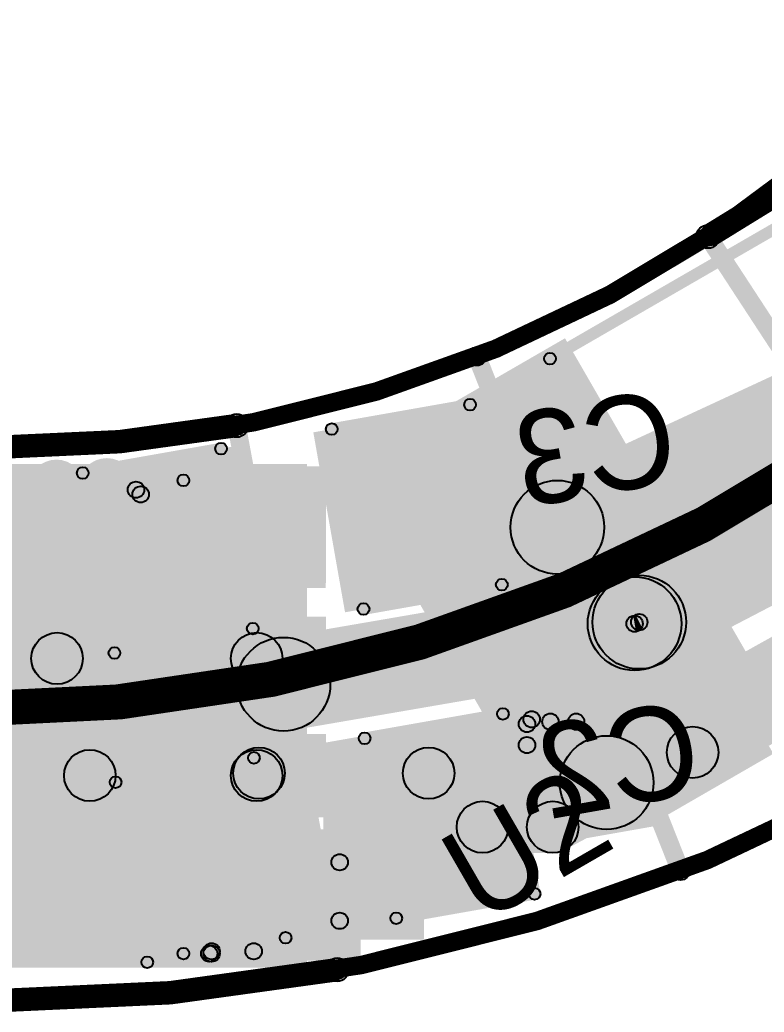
# Model space of a CAD drawing. Header units: millimetres. Extents: x -0.78 to 0.9, y -0.8 to 0.8.
# Drawn here: x 0.0224 to 0.3403, y -0.8 to -0.3764 of the extents above; entities that cross this region are included whole.
import ezdxf

# ---------------------------------------------------------------- set-up
doc = ezdxf.new("R2010")
doc.units = ezdxf.units.MM
doc.header["$MEASUREMENT"] = 0
for name, color, linetype in [('BottomLayer', 5, 'Continuous'), ('BottomOverlay', 54, 'Continuous'), ('BottomPaste', 16, 'Continuous'), ('BottomSolder', 6, 'Continuous'), ('Mechanical1', 6, 'Continuous'), ('Mechanical2', 216, 'Continuous'), ('MultiLayer', 9, 'Continuous'), ('TopLayer', 1, 'Continuous'), ('TopOverlay', 2, 'Continuous'), ('TopPaste', 8, 'Continuous'), ('TopSolder', 216, 'Continuous'), ('ViaHoleLayer', 16, 'Continuous')]:
    doc.layers.add(name, color=color, linetype=linetype)

# ---------------------------------------------------------------- blocks, each defined once
blk = doc.blocks.new('C__1206_B_1')
at = {"layer": 'BottomLayer'}
for points in [[(-0.08, 0.035), (-0.02, 0.035), (-0.02, -0.035), (-0.08, -0.035)], [(0.02, 0.035), (0.08, 0.035), (0.08, -0.035), (0.02, -0.035)]]:
    blk.add_hatch(color=5, dxfattribs=at).paths.add_polyline_path(points)
at = {"layer": 'BottomOverlay'}
h = blk.add_hatch(color=54, dxfattribs=at)
edge = h.paths.add_edge_path()
edge.add_arc((-0.084, 0.039), 0.0025, 0, 360)
h = blk.add_hatch(color=54, dxfattribs=at)
edge = h.paths.add_edge_path()
edge.add_arc((-0.084, 0.039), 0.0025, 0, 360)
for points in [[(-0.0865, 0.039), (-0.0815, 0.039), (-0.0815, -0.039), (-0.0865, -0.039)], [(-0.084, 0.0365), (-0.084, 0.0415), (-0.024, 0.0415), (-0.024, 0.0365)], [(0.024, 0.0365), (0.024, 0.0415), (0.084, 0.0415), (0.084, 0.0365)], [(0.0815, 0.039), (0.0865, 0.039), (0.0865, -0.039), (0.0815, -0.039)], [(-0.084, -0.0415), (-0.084, -0.0365), (-0.024, -0.0365), (-0.024, -0.0415)], [(0.024, -0.0415), (0.024, -0.0365), (0.084, -0.0365), (0.084, -0.0415)]]:
    blk.add_hatch(color=54, dxfattribs=at).paths.add_polyline_path(points)
h = blk.add_hatch(color=54, dxfattribs=at)
edge = h.paths.add_edge_path()
edge.add_arc((-0.024, 0.039), 0.0025, 0, 360)
h = blk.add_hatch(color=54, dxfattribs=at)
edge = h.paths.add_edge_path()
edge.add_arc((0.024, 0.039), 0.0025, 0, 360)
h = blk.add_hatch(color=54, dxfattribs=at)
edge = h.paths.add_edge_path()
edge.add_arc((0.084, 0.039), 0.0025, 0, 360)
h = blk.add_hatch(color=54, dxfattribs=at)
edge = h.paths.add_edge_path()
edge.add_arc((0.084, 0.039), 0.0025, 0, 360)
h = blk.add_hatch(color=54, dxfattribs=at)
edge = h.paths.add_edge_path()
edge.add_arc((-0.084, -0.039), 0.0025, 0, 360)
h = blk.add_hatch(color=54, dxfattribs=at)
edge = h.paths.add_edge_path()
edge.add_arc((-0.084, -0.039), 0.0025, 0, 360)
h = blk.add_hatch(color=54, dxfattribs=at)
edge = h.paths.add_edge_path()
edge.add_arc((-0.024, -0.039), 0.0025, 0, 360)
h = blk.add_hatch(color=54, dxfattribs=at)
edge = h.paths.add_edge_path()
edge.add_arc((0.024, -0.039), 0.0025, 0, 360)
h = blk.add_hatch(color=54, dxfattribs=at)
edge = h.paths.add_edge_path()
edge.add_arc((0.084, -0.039), 0.0025, 0, 360)
h = blk.add_hatch(color=54, dxfattribs=at)
edge = h.paths.add_edge_path()
edge.add_arc((0.084, -0.039), 0.0025, 0, 360)
at = {"layer": 'BottomPaste'}
for points in [[(-0.08, 0.035), (-0.02, 0.035), (-0.02, -0.035), (-0.08, -0.035)], [(0.02, 0.035), (0.08, 0.035), (0.08, -0.035), (0.02, -0.035)]]:
    blk.add_hatch(color=16, dxfattribs=at).paths.add_polyline_path(points)
at = {"layer": 'BottomSolder'}
for points in [[(-0.084, 0.039), (-0.016, 0.039), (-0.016, -0.039), (-0.084, -0.039)], [(0.016, 0.039), (0.084, 0.039), (0.084, -0.039), (0.016, -0.039)]]:
    blk.add_hatch(color=6, dxfattribs=at).paths.add_polyline_path(points)
at = {"layer": 'BottomOverlay'}
for centre in [(-0.084, 0.039), (-0.084, 0.039), (-0.024, 0.039), (0.024, 0.039), (0.084, 0.039), (0.084, 0.039), (-0.084, -0.039), (-0.084, -0.039), (-0.024, -0.039), (0.024, -0.039), (0.084, -0.039), (0.084, -0.039)]:
    blk.add_circle(centre, 0.0025, dxfattribs=at)
blk = doc.blocks.new('C__1206_B_2')
at = {"layer": 'BottomLayer'}
for points in [[(-0.08, 0.035), (-0.02, 0.035), (-0.02, -0.035), (-0.08, -0.035)], [(0.02, 0.035), (0.08, 0.035), (0.08, -0.035), (0.02, -0.035)]]:
    blk.add_hatch(color=5, dxfattribs=at).paths.add_polyline_path(points)
at = {"layer": 'BottomOverlay'}
h = blk.add_hatch(color=54, dxfattribs=at)
edge = h.paths.add_edge_path()
edge.add_arc((-0.084, 0.039), 0.0025, 0, 360)
h = blk.add_hatch(color=54, dxfattribs=at)
edge = h.paths.add_edge_path()
edge.add_arc((-0.084, 0.039), 0.0025, 0, 360)
for points in [[(-0.0865, 0.039), (-0.0815, 0.039), (-0.0815, -0.039), (-0.0865, -0.039)], [(-0.084, 0.0365), (-0.084, 0.0415), (-0.024, 0.0415), (-0.024, 0.0365)], [(0.024, 0.0365), (0.024, 0.0415), (0.084, 0.0415), (0.084, 0.0365)], [(0.0815, 0.039), (0.0865, 0.039), (0.0865, -0.039), (0.0815, -0.039)], [(-0.084, -0.0415), (-0.084, -0.0365), (-0.024, -0.0365), (-0.024, -0.0415)], [(0.024, -0.0415), (0.024, -0.0365), (0.084, -0.0365), (0.084, -0.0415)]]:
    blk.add_hatch(color=54, dxfattribs=at).paths.add_polyline_path(points)
h = blk.add_hatch(color=54, dxfattribs=at)
edge = h.paths.add_edge_path()
edge.add_arc((-0.024, 0.039), 0.0025, 0, 360)
h = blk.add_hatch(color=54, dxfattribs=at)
edge = h.paths.add_edge_path()
edge.add_arc((0.024, 0.039), 0.0025, 0, 360)
h = blk.add_hatch(color=54, dxfattribs=at)
edge = h.paths.add_edge_path()
edge.add_arc((0.084, 0.039), 0.0025, 0, 360)
h = blk.add_hatch(color=54, dxfattribs=at)
edge = h.paths.add_edge_path()
edge.add_arc((0.084, 0.039), 0.0025, 0, 360)
h = blk.add_hatch(color=54, dxfattribs=at)
edge = h.paths.add_edge_path()
edge.add_arc((-0.084, -0.039), 0.0025, 0, 360)
h = blk.add_hatch(color=54, dxfattribs=at)
edge = h.paths.add_edge_path()
edge.add_arc((-0.084, -0.039), 0.0025, 0, 360)
h = blk.add_hatch(color=54, dxfattribs=at)
edge = h.paths.add_edge_path()
edge.add_arc((-0.024, -0.039), 0.0025, 0, 360)
h = blk.add_hatch(color=54, dxfattribs=at)
edge = h.paths.add_edge_path()
edge.add_arc((0.024, -0.039), 0.0025, 0, 360)
h = blk.add_hatch(color=54, dxfattribs=at)
edge = h.paths.add_edge_path()
edge.add_arc((0.084, -0.039), 0.0025, 0, 360)
h = blk.add_hatch(color=54, dxfattribs=at)
edge = h.paths.add_edge_path()
edge.add_arc((0.084, -0.039), 0.0025, 0, 360)
at = {"layer": 'BottomPaste'}
for points in [[(-0.08, 0.035), (-0.02, 0.035), (-0.02, -0.035), (-0.08, -0.035)], [(0.02, 0.035), (0.08, 0.035), (0.08, -0.035), (0.02, -0.035)]]:
    blk.add_hatch(color=16, dxfattribs=at).paths.add_polyline_path(points)
at = {"layer": 'BottomSolder'}
for points in [[(-0.084, 0.039), (-0.016, 0.039), (-0.016, -0.039), (-0.084, -0.039)], [(0.016, 0.039), (0.084, 0.039), (0.084, -0.039), (0.016, -0.039)]]:
    blk.add_hatch(color=6, dxfattribs=at).paths.add_polyline_path(points)
at = {"layer": 'BottomOverlay'}
for centre in [(-0.084, 0.039), (-0.084, 0.039), (-0.024, 0.039), (0.024, 0.039), (0.084, 0.039), (0.084, 0.039), (-0.084, -0.039), (-0.084, -0.039), (-0.024, -0.039), (0.024, -0.039), (0.084, -0.039), (0.084, -0.039)]:
    blk.add_circle(centre, 0.0025, dxfattribs=at)
blk = doc.blocks.new('SOP_8_4')
at = {"layer": 'TopLayer'}
for points in [[(0.08268, 0.08878), (0.13386, 0.08878), (0.13386, 0.06122), (0.08268, 0.06122)], [(0.08268, 0.03878), (0.13386, 0.03878), (0.13386, 0.01122), (0.08268, 0.01122)], [(0.08268, -0.01122), (0.13386, -0.01122), (0.13386, -0.03878), (0.08268, -0.03878)], [(0.08268, -0.06122), (0.13386, -0.06122), (0.13386, -0.08878), (0.08268, -0.08878)]]:
    blk.add_hatch(color=1, dxfattribs=at).paths.add_polyline_path(points)
at = {"layer": 'TopOverlay'}
for points in [[(-0.072, 0.0985), (-0.072, 0.1035), (0.077, 0.1035), (0.077, 0.0985)], [(-0.072, -0.1035), (-0.072, -0.0985), (0.077, -0.0985), (0.077, -0.1035)]]:
    blk.add_hatch(color=2, dxfattribs=at).paths.add_polyline_path(points)
h = blk.add_hatch(color=2, dxfattribs=at)
edge = h.paths.add_edge_path()
edge.add_arc((0.077, 0.101), 0.0025, 0, 360)
h = blk.add_hatch(color=2, dxfattribs=at)
edge = h.paths.add_edge_path()
edge.add_arc((0.077, -0.101), 0.0025, 0, 360)
at = {"layer": 'TopPaste'}
for points in [[(0.08268, 0.08878), (0.13386, 0.08878), (0.13386, 0.06122), (0.08268, 0.06122)], [(0.08268, 0.03878), (0.13386, 0.03878), (0.13386, 0.01122), (0.08268, 0.01122)], [(0.08268, -0.01122), (0.13386, -0.01122), (0.13386, -0.03878), (0.08268, -0.03878)], [(0.08268, -0.06122), (0.13386, -0.06122), (0.13386, -0.08878), (0.08268, -0.08878)]]:
    blk.add_hatch(color=8, dxfattribs=at).paths.add_polyline_path(points)
at = {"layer": 'TopSolder'}
for points in [[(0.07868, 0.09278), (0.13786, 0.09278), (0.13786, 0.05722), (0.07868, 0.05722)], [(0.07868, 0.04278), (0.13786, 0.04278), (0.13786, 0.00722), (0.07868, 0.00722)], [(0.07868, -0.00722), (0.13786, -0.00722), (0.13786, -0.04278), (0.07868, -0.04278)], [(0.07868, -0.05722), (0.13786, -0.05722), (0.13786, -0.09278), (0.07868, -0.09278)]]:
    blk.add_hatch(color=216, dxfattribs=at).paths.add_polyline_path(points)
at = {"layer": 'TopOverlay'}
for centre in [(0.077, 0.101), (0.077, -0.101)]:
    blk.add_circle(centre, 0.0025, dxfattribs=at)
blk = doc.blocks.new('SOP_8_5')
at = {"layer": 'TopLayer'}
for points in [[(-0.13386, 0.08878), (-0.08268, 0.08878), (-0.08268, 0.06122), (-0.13386, 0.06122)], [(0.08268, 0.08878), (0.13386, 0.08878), (0.13386, 0.06122), (0.08268, 0.06122)], [(-0.13386, 0.03878), (-0.08268, 0.03878), (-0.08268, 0.01122), (-0.13386, 0.01122)], [(0.08268, 0.03878), (0.13386, 0.03878), (0.13386, 0.01122), (0.08268, 0.01122)], [(-0.13386, -0.01122), (-0.08268, -0.01122), (-0.08268, -0.03878), (-0.13386, -0.03878)], [(0.08268, -0.01122), (0.13386, -0.01122), (0.13386, -0.03878), (0.08268, -0.03878)], [(-0.13386, -0.06122), (-0.08268, -0.06122), (-0.08268, -0.08878), (-0.13386, -0.08878)], [(0.08268, -0.06122), (0.13386, -0.06122), (0.13386, -0.08878), (0.08268, -0.08878)]]:
    blk.add_hatch(color=1, dxfattribs=at).paths.add_polyline_path(points)
at = {"layer": 'TopOverlay'}
h = blk.add_hatch(color=2, dxfattribs=at)
edge = h.paths.add_edge_path()
edge.add_arc((-0.1321, 0.103), 0.005, 0, 360)
h = blk.add_hatch(color=2, dxfattribs=at)
edge = h.paths.add_edge_path()
edge.add_arc((-0.1219, 0.103), 0.005, 0, 360)
h = blk.add_hatch(color=2, dxfattribs=at)
edge = h.paths.add_edge_path()
edge.add_arc((-0.072, 0.101), 0.0025, 0, 360)
for points in [[(0.077, 0.1035), (0.077, 0.0985), (-0.072, 0.0985), (-0.072, 0.1035)], [(0.077, -0.0985), (0.077, -0.1035), (-0.072, -0.1035), (-0.072, -0.0985)]]:
    blk.add_hatch(color=2, dxfattribs=at).paths.add_polyline_path(points)
h = blk.add_hatch(color=2, dxfattribs=at)
edge = h.paths.add_edge_path()
edge.add_arc((0.077, 0.101), 0.0025, 0, 360)
h = blk.add_hatch(color=2, dxfattribs=at)
edge = h.paths.add_edge_path()
edge.add_arc((-0.072, -0.101), 0.0025, 0, 360)
h = blk.add_hatch(color=2, dxfattribs=at)
edge = h.paths.add_edge_path()
edge.add_arc((0.077, -0.101), 0.0025, 0, 360)
at = {"layer": 'TopPaste'}
for points in [[(-0.13386, 0.08878), (-0.08268, 0.08878), (-0.08268, 0.06122), (-0.13386, 0.06122)], [(0.08268, 0.08878), (0.13386, 0.08878), (0.13386, 0.06122), (0.08268, 0.06122)], [(-0.13386, 0.03878), (-0.08268, 0.03878), (-0.08268, 0.01122), (-0.13386, 0.01122)], [(0.08268, 0.03878), (0.13386, 0.03878), (0.13386, 0.01122), (0.08268, 0.01122)], [(-0.13386, -0.01122), (-0.08268, -0.01122), (-0.08268, -0.03878), (-0.13386, -0.03878)], [(0.08268, -0.01122), (0.13386, -0.01122), (0.13386, -0.03878), (0.08268, -0.03878)], [(-0.13386, -0.06122), (-0.08268, -0.06122), (-0.08268, -0.08878), (-0.13386, -0.08878)], [(0.08268, -0.06122), (0.13386, -0.06122), (0.13386, -0.08878), (0.08268, -0.08878)]]:
    blk.add_hatch(color=8, dxfattribs=at).paths.add_polyline_path(points)
at = {"layer": 'TopSolder'}
for points in [[(-0.13786, 0.09278), (-0.07868, 0.09278), (-0.07868, 0.05722), (-0.13786, 0.05722)], [(0.07868, 0.09278), (0.13786, 0.09278), (0.13786, 0.05722), (0.07868, 0.05722)], [(-0.13786, 0.04278), (-0.07868, 0.04278), (-0.07868, 0.00722), (-0.13786, 0.00722)], [(0.07868, 0.04278), (0.13786, 0.04278), (0.13786, 0.00722), (0.07868, 0.00722)], [(-0.13786, -0.00722), (-0.07868, -0.00722), (-0.07868, -0.04278), (-0.13786, -0.04278)], [(0.07868, -0.00722), (0.13786, -0.00722), (0.13786, -0.04278), (0.07868, -0.04278)], [(-0.13786, -0.05722), (-0.07868, -0.05722), (-0.07868, -0.09278), (-0.13786, -0.09278)], [(0.07868, -0.05722), (0.13786, -0.05722), (0.13786, -0.09278), (0.07868, -0.09278)]]:
    blk.add_hatch(color=216, dxfattribs=at).paths.add_polyline_path(points)
at = {"layer": 'TopOverlay', "const_width": 0.01}
blk.add_lwpolyline([(-0.1219, 0.103, 1), (-0.1321, 0.103, 1)], format="xyb", close=True, dxfattribs=at)
at = {"layer": 'TopOverlay'}
for centre, radius in [((-0.1321, 0.103), 0.005), ((-0.1219, 0.103), 0.005), ((-0.072, 0.101), 0.0025), ((0.077, 0.101), 0.0025), ((-0.072, -0.101), 0.0025), ((0.077, -0.101), 0.0025)]:
    blk.add_circle(centre, radius, dxfattribs=at)

msp = doc.modelspace()

# ---------------------------------------------------------------- hatches: boundary and pattern name
at = {"layer": 'BottomLayer'}
for points in [[(0.26041, -0.61114), (0.24359, -0.57486), (0.35964, -0.52105), (0.37646, -0.55734)], [(0.2962, -0.65125), (0.27772, -0.61577), (0.4521, -0.52493), (0.47058, -0.5604)], [(0.16222, -0.6283), (0.26776, -0.60969), (0.25459, -0.53502), (0.14906, -0.55362)], [(-0.016, -0.781), (0.145, -0.781), (0.145, -0.566), (-0.016, -0.566)], [(0.28273, -0.71947), (0.26327, -0.68453), (0.4729, -0.56774), (0.49237, -0.60269)], [(0.13839, -0.67971), (0.13161, -0.64029), (0.28156, -0.61447), (0.28834, -0.65389)], [(0.28554, -0.63763), (0.28436, -0.63073), (0.28439, -0.63073), (0.28557, -0.63763)], [(0.16307, -0.74362), (0.297, -0.72), (0.28666, -0.66135), (0.15273, -0.68497)], [(0.24147, -0.67947), (0.23653, -0.67453), (0.23853, -0.67253), (0.24347, -0.67747)], [(0.249, -0.6795), (0.249, -0.6725), (0.26, -0.6725), (0.26, -0.6795)], [(0.2425, -0.686), (0.2355, -0.686), (0.2355, -0.677), (0.2425, -0.677)], [(0.24147, -0.68847), (0.23653, -0.68353), (0.24653, -0.67353), (0.25147, -0.67847)], [(0.152, -0.769), (0.195, -0.769), (0.195, -0.69), (0.152, -0.69)]]:
    msp.add_hatch(color=5, dxfattribs=at).paths.add_polyline_path(points)
h = msp.add_hatch(color=5, dxfattribs=at)
edge = h.paths.add_edge_path()
edge.add_arc((0.05952, -0.57536), 0.00787, 0, 360)
h = msp.add_hatch(color=5, dxfattribs=at)
edge = h.paths.add_edge_path()
edge.add_arc((0.038, -0.576), 0.00787, 0, 360)
h = msp.add_hatch(color=5, dxfattribs=at)
edge = h.paths.add_edge_path()
edge.add_arc((0.252, -0.593), 0.02, 0, 360)
h = msp.add_hatch(color=5, dxfattribs=at)
edge = h.paths.add_edge_path()
edge.add_arc((0.28495, -0.63418), 0.02, 0, 360)
h = msp.add_hatch(color=5, dxfattribs=at)
edge = h.paths.add_edge_path()
edge.add_arc((0.28696, -0.63351), 0.02, 0, 360)
h = msp.add_hatch(color=5, dxfattribs=at)
edge = h.paths.add_edge_path()
edge.add_arc((0.28495, -0.63418), 0.0035, 0, 360)
h = msp.add_hatch(color=5, dxfattribs=at)
edge = h.paths.add_edge_path()
edge.add_arc((0.28498, -0.63418), 0.0035, 0, 360)
h = msp.add_hatch(color=5, dxfattribs=at)
edge = h.paths.add_edge_path()
edge.add_arc((0.28498, -0.63418), 0.0035, 0, 360)
h = msp.add_hatch(color=5, dxfattribs=at)
edge = h.paths.add_edge_path()
edge.add_arc((0.28696, -0.63351), 0.0035, 0, 360)
h = msp.add_hatch(color=5, dxfattribs=at)
edge = h.paths.add_edge_path()
edge.add_arc((0.135, -0.66), 0.02, 0, 360)
h = msp.add_hatch(color=5, dxfattribs=at)
edge = h.paths.add_edge_path()
edge.add_arc((0.26, -0.676), 0.00787, 0, 360)
h = msp.add_hatch(color=5, dxfattribs=at)
edge = h.paths.add_edge_path()
edge.add_arc((0.239, -0.677), 0.0035, 0, 360)
h = msp.add_hatch(color=5, dxfattribs=at)
edge = h.paths.add_edge_path()
edge.add_arc((0.239, -0.677), 0.0035, 0, 360)
h = msp.add_hatch(color=5, dxfattribs=at)
edge = h.paths.add_edge_path()
edge.add_arc((0.241, -0.675), 0.0035, 0, 360)
h = msp.add_hatch(color=5, dxfattribs=at)
edge = h.paths.add_edge_path()
edge.add_arc((0.249, -0.676), 0.0035, 0, 360)
h = msp.add_hatch(color=5, dxfattribs=at)
edge = h.paths.add_edge_path()
edge.add_arc((0.249, -0.676), 0.0035, 0, 360)
h = msp.add_hatch(color=5, dxfattribs=at)
edge = h.paths.add_edge_path()
edge.add_arc((0.26, -0.676), 0.0035, 0, 360)
h = msp.add_hatch(color=5, dxfattribs=at)
edge = h.paths.add_edge_path()
edge.add_arc((0.239, -0.686), 0.00787, 0, 360)
h = msp.add_hatch(color=5, dxfattribs=at)
edge = h.paths.add_edge_path()
edge.add_arc((0.239, -0.686), 0.0035, 0, 360)
h = msp.add_hatch(color=5, dxfattribs=at)
edge = h.paths.add_edge_path()
edge.add_arc((0.239, -0.686), 0.0035, 0, 360)
h = msp.add_hatch(color=5, dxfattribs=at)
edge = h.paths.add_edge_path()
edge.add_arc((0.273, -0.702), 0.02, 0, 360)
h = msp.add_hatch(color=5, dxfattribs=at)
edge = h.paths.add_edge_path()
edge.add_arc((0.159, -0.736), 0.00787, 0, 360)
h = msp.add_hatch(color=5, dxfattribs=at)
edge = h.paths.add_edge_path()
edge.add_arc((0.159, -0.761), 0.00787, 0, 360)
at = {"layer": 'BottomSolder'}
h = msp.add_hatch(color=6, dxfattribs=at)
edge = h.paths.add_edge_path()
edge.add_arc((0.038, -0.576), 0.01187, 0, 360)
h = msp.add_hatch(color=6, dxfattribs=at)
edge = h.paths.add_edge_path()
edge.add_arc((0.05952, -0.57536), 0.01187, 0, 360)
h = msp.add_hatch(color=6, dxfattribs=at)
edge = h.paths.add_edge_path()
edge.add_arc((0.26, -0.676), 0.01187, 0, 360)
h = msp.add_hatch(color=6, dxfattribs=at)
edge = h.paths.add_edge_path()
edge.add_arc((0.239, -0.686), 0.01187, 0, 360)
h = msp.add_hatch(color=6, dxfattribs=at)
edge = h.paths.add_edge_path()
edge.add_arc((0.159, -0.736), 0.01187, 0, 360)
h = msp.add_hatch(color=6, dxfattribs=at)
edge = h.paths.add_edge_path()
edge.add_arc((0.159, -0.761), 0.01187, 0, 360)
at = {"layer": 'Mechanical1'}
h = msp.add_hatch(color=6, dxfattribs=at)
edge = h.paths.add_edge_path()
edge.add_arc((0.31632, -0.46893), 0.005, 0, 360)
h = msp.add_hatch(color=6, dxfattribs=at)
edge = h.paths.add_edge_path()
edge.add_arc((0.31632, -0.46893), 0.00394, 0, 360)
h = msp.add_hatch(color=6, dxfattribs=at)
edge = h.paths.add_edge_path()
edge.add_arc((0.31632, -0.46893), 0.00394, 0, 360)
for points in [[(0.31303, -0.47109), (0.31962, -0.46678), (0.44888, -0.6645), (0.44229, -0.6688)], [(0.31303, -0.47109), (0.31962, -0.46678), (0.44888, -0.6645), (0.44229, -0.6688)], [(0.21394, -0.52153), (0.22126, -0.51863), (0.30821, -0.73826), (0.30089, -0.74116)], [(0.21394, -0.52153), (0.22126, -0.51863), (0.30821, -0.73826), (0.30089, -0.74116)], [(0.11113, -0.55029), (0.11887, -0.54886), (0.16186, -0.78114), (0.15411, -0.78257)], [(0.11113, -0.55029), (0.11887, -0.54886), (0.16186, -0.78114), (0.15411, -0.78257)]]:
    msp.add_hatch(color=6, dxfattribs=at).paths.add_polyline_path(points)
h = msp.add_hatch(color=6, dxfattribs=at)
edge = h.paths.add_edge_path()
edge.add_arc((0.2176, -0.52008), 0.00394, 0, 360)
h = msp.add_hatch(color=6, dxfattribs=at)
edge = h.paths.add_edge_path()
edge.add_arc((0.2176, -0.52008), 0.00394, 0, 360)
h = msp.add_hatch(color=6, dxfattribs=at)
edge = h.paths.add_edge_path()
edge.add_arc((0.115, -0.54958), 0.005, 0, 360)
h = msp.add_hatch(color=6, dxfattribs=at)
edge = h.paths.add_edge_path()
edge.add_arc((0.115, -0.54958), 0.00394, 0, 360)
h = msp.add_hatch(color=6, dxfattribs=at)
edge = h.paths.add_edge_path()
edge.add_arc((0.115, -0.54958), 0.00394, 0, 360)
h = msp.add_hatch(color=6, dxfattribs=at)
edge = h.paths.add_edge_path()
edge.add_arc((0.30455, -0.73971), 0.00394, 0, 360)
h = msp.add_hatch(color=6, dxfattribs=at)
edge = h.paths.add_edge_path()
edge.add_arc((0.30455, -0.73971), 0.00394, 0, 360)
h = msp.add_hatch(color=6, dxfattribs=at)
edge = h.paths.add_edge_path()
edge.add_arc((0.15798, -0.78186), 0.005, 0, 360)
h = msp.add_hatch(color=6, dxfattribs=at)
edge = h.paths.add_edge_path()
edge.add_arc((0.15798, -0.78186), 0.00394, 0, 360)
h = msp.add_hatch(color=6, dxfattribs=at)
edge = h.paths.add_edge_path()
edge.add_arc((0.15798, -0.78186), 0.00394, 0, 360)
at = {"layer": 'TopLayer'}
for points in [[(0.25525, -0.51233), (0.15963, -0.56754), (0.23696, -0.70149), (0.33258, -0.64628)], [(0.044, -0.619), (0.153, -0.619), (0.153, -0.567), (0.044, -0.567)], [(0.06953, -0.57947), (0.07447, -0.57453), (0.07647, -0.57653), (0.07153, -0.58147)], [(0.03827, -0.66), (0.03827, -0.638), (0.12354, -0.638), (0.12354, -0.66)], [(-0.00295, -0.70578), (-0.01851, -0.69022), (0.03049, -0.64122), (0.04605, -0.65678)], [(0.25518, -0.7307), (0.24482, -0.7113), (0.30455, -0.67938), (0.31492, -0.69879)], [(0.05227, -0.71), (0.05227, -0.688), (0.12354, -0.688), (0.12354, -0.71)], [(0.13131, -0.70678), (0.11576, -0.69122), (0.11676, -0.69022), (0.13231, -0.70578)], [(0.12454, -0.709), (0.12454, -0.687), (0.197, -0.687), (0.197, -0.709)], [(0.18922, -0.70578), (0.20478, -0.69022), (0.22778, -0.71322), (0.21222, -0.72878)], [(0.01005, -0.75678), (-0.00551, -0.74122), (0.04449, -0.69122), (0.06005, -0.70678)], [(0.22, -0.732), (0.22, -0.71), (0.25, -0.71), (0.25, -0.732)], [(0.092, -0.778), (0.168, -0.778), (0.168, -0.722), (0.092, -0.722)], [(0.1625, -0.761), (0.1555, -0.761), (0.1555, -0.736), (0.1625, -0.736)], [(0.10427, -0.7775), (0.10427, -0.7705), (0.12227, -0.7705), (0.12227, -0.7775)], [(0.10574, -0.77747), (0.10079, -0.77253), (0.10179, -0.77153), (0.10674, -0.77647)], [(0.10327, -0.7785), (0.10327, -0.7715), (0.10427, -0.7715), (0.10427, -0.7785)]]:
    msp.add_hatch(color=1, dxfattribs=at).paths.add_polyline_path(points)
h = msp.add_hatch(color=1, dxfattribs=at)
edge = h.paths.add_edge_path()
edge.add_arc((0.05952, -0.57536), 0.00787, 0, 360)
h = msp.add_hatch(color=1, dxfattribs=at)
edge = h.paths.add_edge_path()
edge.add_arc((0.038, -0.576), 0.00787, 0, 360)
h = msp.add_hatch(color=1, dxfattribs=at)
edge = h.paths.add_edge_path()
edge.add_arc((0.072, -0.577), 0.0035, 0, 360)
h = msp.add_hatch(color=1, dxfattribs=at)
edge = h.paths.add_edge_path()
edge.add_arc((0.074, -0.579), 0.0035, 0, 360)
h = msp.add_hatch(color=1, dxfattribs=at)
edge = h.paths.add_edge_path()
edge.add_arc((0.03827, -0.649), 0.011, 0, 360)
h = msp.add_hatch(color=1, dxfattribs=at)
edge = h.paths.add_edge_path()
edge.add_arc((0.03827, -0.649), 0.011, 0, 360)
h = msp.add_hatch(color=1, dxfattribs=at)
edge = h.paths.add_edge_path()
edge.add_arc((0.12354, -0.649), 0.011, 0, 360)
h = msp.add_hatch(color=1, dxfattribs=at)
edge = h.paths.add_edge_path()
edge.add_arc((0.26, -0.676), 0.00787, 0, 360)
h = msp.add_hatch(color=1, dxfattribs=at)
edge = h.paths.add_edge_path()
edge.add_arc((0.239, -0.686), 0.00787, 0, 360)
h = msp.add_hatch(color=1, dxfattribs=at)
edge = h.paths.add_edge_path()
edge.add_arc((0.30974, -0.68909), 0.011, 0, 360)
h = msp.add_hatch(color=1, dxfattribs=at)
edge = h.paths.add_edge_path()
edge.add_arc((0.05227, -0.699), 0.011, 0, 360)
h = msp.add_hatch(color=1, dxfattribs=at)
edge = h.paths.add_edge_path()
edge.add_arc((0.05227, -0.699), 0.011, 0, 360)
h = msp.add_hatch(color=1, dxfattribs=at)
edge = h.paths.add_edge_path()
edge.add_arc((0.12354, -0.699), 0.011, 0, 360)
h = msp.add_hatch(color=1, dxfattribs=at)
edge = h.paths.add_edge_path()
edge.add_arc((0.12354, -0.699), 0.011, 0, 360)
h = msp.add_hatch(color=1, dxfattribs=at)
edge = h.paths.add_edge_path()
edge.add_arc((0.12454, -0.698), 0.011, 0, 360)
h = msp.add_hatch(color=1, dxfattribs=at)
edge = h.paths.add_edge_path()
edge.add_arc((0.12454, -0.698), 0.011, 0, 360)
h = msp.add_hatch(color=1, dxfattribs=at)
edge = h.paths.add_edge_path()
edge.add_arc((0.197, -0.698), 0.011, 0, 360)
h = msp.add_hatch(color=1, dxfattribs=at)
edge = h.paths.add_edge_path()
edge.add_arc((0.197, -0.698), 0.011, 0, 360)
h = msp.add_hatch(color=1, dxfattribs=at)
edge = h.paths.add_edge_path()
edge.add_arc((0.22, -0.721), 0.011, 0, 360)
h = msp.add_hatch(color=1, dxfattribs=at)
edge = h.paths.add_edge_path()
edge.add_arc((0.22, -0.721), 0.011, 0, 360)
h = msp.add_hatch(color=1, dxfattribs=at)
edge = h.paths.add_edge_path()
edge.add_arc((0.25, -0.721), 0.011, 0, 360)
h = msp.add_hatch(color=1, dxfattribs=at)
edge = h.paths.add_edge_path()
edge.add_arc((0.25, -0.721), 0.011, 0, 360)
h = msp.add_hatch(color=1, dxfattribs=at)
edge = h.paths.add_edge_path()
edge.add_arc((0.159, -0.736), 0.00787, 0, 360)
h = msp.add_hatch(color=1, dxfattribs=at)
edge = h.paths.add_edge_path()
edge.add_arc((0.159, -0.736), 0.0035, 0, 360)
h = msp.add_hatch(color=1, dxfattribs=at)
edge = h.paths.add_edge_path()
edge.add_arc((0.159, -0.761), 0.00787, 0, 360)
h = msp.add_hatch(color=1, dxfattribs=at)
edge = h.paths.add_edge_path()
edge.add_arc((0.159, -0.761), 0.0035, 0, 360)
h = msp.add_hatch(color=1, dxfattribs=at)
edge = h.paths.add_edge_path()
edge.add_arc((0.10427, -0.774), 0.0035, 0, 360)
h = msp.add_hatch(color=1, dxfattribs=at)
edge = h.paths.add_edge_path()
edge.add_arc((0.10427, -0.774), 0.0035, 0, 360)
h = msp.add_hatch(color=1, dxfattribs=at)
edge = h.paths.add_edge_path()
edge.add_arc((0.12227, -0.774), 0.0035, 0, 360)
h = msp.add_hatch(color=1, dxfattribs=at)
edge = h.paths.add_edge_path()
edge.add_arc((0.10327, -0.775), 0.0035, 0, 360)
h = msp.add_hatch(color=1, dxfattribs=at)
edge = h.paths.add_edge_path()
edge.add_arc((0.10327, -0.775), 0.0035, 0, 360)
h = msp.add_hatch(color=1, dxfattribs=at)
edge = h.paths.add_edge_path()
edge.add_arc((0.10427, -0.775), 0.0035, 0, 360)
at = {"layer": 'TopSolder'}
h = msp.add_hatch(color=216, dxfattribs=at)
edge = h.paths.add_edge_path()
edge.add_arc((0.038, -0.576), 0.01187, 0, 360)
h = msp.add_hatch(color=216, dxfattribs=at)
edge = h.paths.add_edge_path()
edge.add_arc((0.05952, -0.57536), 0.01187, 0, 360)
h = msp.add_hatch(color=216, dxfattribs=at)
edge = h.paths.add_edge_path()
edge.add_arc((0.26, -0.676), 0.01187, 0, 360)
h = msp.add_hatch(color=216, dxfattribs=at)
edge = h.paths.add_edge_path()
edge.add_arc((0.239, -0.686), 0.01187, 0, 360)
h = msp.add_hatch(color=216, dxfattribs=at)
edge = h.paths.add_edge_path()
edge.add_arc((0.159, -0.736), 0.01187, 0, 360)
h = msp.add_hatch(color=216, dxfattribs=at)
edge = h.paths.add_edge_path()
edge.add_arc((0.159, -0.761), 0.01187, 0, 360)
at = {"layer": 'ViaHoleLayer'}
h = msp.add_hatch(color=16, dxfattribs=at)
edge = h.paths.add_edge_path()
edge.add_arc((0.05952, -0.57536), 0.00394, 0, 360)
h = msp.add_hatch(color=16, dxfattribs=at)
edge = h.paths.add_edge_path()
edge.add_arc((0.038, -0.576), 0.00394, 0, 360)
h = msp.add_hatch(color=16, dxfattribs=at)
edge = h.paths.add_edge_path()
edge.add_arc((0.26, -0.676), 0.00394, 0, 360)
h = msp.add_hatch(color=16, dxfattribs=at)
edge = h.paths.add_edge_path()
edge.add_arc((0.239, -0.686), 0.00394, 0, 360)
h = msp.add_hatch(color=16, dxfattribs=at)
edge = h.paths.add_edge_path()
edge.add_arc((0.159, -0.736), 0.00394, 0, 360)
h = msp.add_hatch(color=16, dxfattribs=at)
edge = h.paths.add_edge_path()
edge.add_arc((0.159, -0.761), 0.00394, 0, 360)

# ---------------------------------------------------------------- linework, layer by layer
at = {"layer": 'BottomLayer', "const_width": 0.007}
msp.add_lwpolyline([(0.28696, -0.63351, -0.074917), (0.28498, -0.63418)], format="xyb", dxfattribs=at)
at = {"layer": 'BottomLayer'}
for centre, radius in [((0.252, -0.593), 0.02), ((0.28495, -0.63418), 0.02), ((0.28696, -0.63351), 0.02), ((0.28495, -0.63418), 0.0035), ((0.28498, -0.63418), 0.0035), ((0.28498, -0.63418), 0.0035), ((0.28696, -0.63351), 0.0035), ((0.135, -0.66), 0.02), ((0.239, -0.677), 0.0035), ((0.239, -0.677), 0.0035), ((0.241, -0.675), 0.0035), ((0.249, -0.676), 0.0035), ((0.249, -0.676), 0.0035), ((0.26, -0.676), 0.0035), ((0.239, -0.686), 0.0035), ((0.239, -0.686), 0.0035), ((0.273, -0.702), 0.02)]:
    msp.add_circle(centre, radius, dxfattribs=at)
at = {"layer": 'Mechanical1', "const_width": 0.00787}
for points in [[(0.66729, 0.002, 1), (-0.67129, 0.002, 1)], [(0.66929, -0.005, 1), (-0.66929, -0.005, 1)]]:
    msp.add_lwpolyline(points, format="xyb", close=True, dxfattribs=at)
at = {"layer": 'Mechanical1', "const_width": 0.01}
for points in [[(0.40445, -0.39734, -0.087226), (0.31632, -0.46893)], [(0.115, -0.54958, -0.091744), (-0.08558, -0.54958)], [(0.15798, -0.78186, -0.091745), (-0.12856, -0.78186)]]:
    msp.add_lwpolyline(points, format="xyb", dxfattribs=at)
at = {"layer": 'Mechanical1'}
for centre, radius in [((0.31632, -0.46893), 0.005), ((0.31632, -0.46893), 0.00394), ((0.31632, -0.46893), 0.00394), ((0.2176, -0.52008), 0.00394), ((0.2176, -0.52008), 0.00394), ((0.115, -0.54958), 0.005), ((0.115, -0.54958), 0.00394), ((0.115, -0.54958), 0.00394), ((0.30455, -0.73971), 0.00394), ((0.30455, -0.73971), 0.00394), ((0.15798, -0.78186), 0.005), ((0.15798, -0.78186), 0.00394), ((0.15798, -0.78186), 0.00394)]:
    msp.add_circle(centre, radius, dxfattribs=at)
at = {"layer": 'Mechanical2', "const_width": 0.00787}
for points in [[(0.80211, -0.0076, 1), (-0.77269, -0.0076, 1)], [(0.56589, -0.0076, 1), (-0.53647, -0.0076, 1)]]:
    msp.add_lwpolyline(points, format="xyb", close=True, dxfattribs=at)
at = {"layer": 'MultiLayer'}
for p, q in [((0.32116, -0.46624), (0.3562, -0.44078)), ((0.28424, -0.48887), (0.32116, -0.46624)), ((0.24564, -0.50854), (0.28424, -0.48887)), ((0.20563, -0.52511), (0.24564, -0.50854)), ((0.16444, -0.53849), (0.20563, -0.52511)), ((0.12232, -0.54861), (0.16444, -0.53849)), ((0.07954, -0.55538), (0.12232, -0.54861)), ((0.01471, -0.55878), (0.03636, -0.55878)), ((0.03636, -0.55878), (0.07954, -0.55538))]:
    msp.add_line(p, q, dxfattribs=at)
at = {"layer": 'TopLayer'}
for centre, radius in [((0.072, -0.577), 0.0035), ((0.074, -0.579), 0.0035), ((0.03827, -0.649), 0.011), ((0.03827, -0.649), 0.011), ((0.12354, -0.649), 0.011), ((0.30974, -0.68909), 0.011), ((0.05227, -0.699), 0.011), ((0.05227, -0.699), 0.011), ((0.12354, -0.699), 0.011), ((0.12354, -0.699), 0.011), ((0.12454, -0.698), 0.011), ((0.12454, -0.698), 0.011), ((0.197, -0.698), 0.011), ((0.197, -0.698), 0.011), ((0.22, -0.721), 0.011), ((0.22, -0.721), 0.011), ((0.25, -0.721), 0.011), ((0.25, -0.721), 0.011), ((0.159, -0.736), 0.0035), ((0.159, -0.761), 0.0035), ((0.10427, -0.774), 0.0035), ((0.10427, -0.774), 0.0035), ((0.12227, -0.774), 0.0035), ((0.10327, -0.775), 0.0035), ((0.10327, -0.775), 0.0035), ((0.10427, -0.775), 0.0035)]:
    msp.add_circle(centre, radius, dxfattribs=at)

# ---------------------------------------------------------------- block references
for name, p, rotation in [('SOP_8_4', (0.01527, -0.674), 360), ('SOP_8_5', (0.366, -0.57), 210), ('C__1206_B_1', (0.13876, -0.59368), 10), ('C__1206_B_2', (0.15276, -0.72568), 10)]:
    msp.add_blockref(name, p, dxfattribs=dict(rotation=rotation))

# ---------------------------------------------------------------- texts
at = {"layer": 'BottomOverlay', "text_generation_flag": 2}
for s, p in [('C3', (0.30529, -0.5729)), ('C2', (0.31529, -0.7059))]:
    msp.add_text(s, height=0.04, rotation=10, dxfattribs=at).set_placement(p)
at = {"layer": 'TopOverlay'}
msp.add_text('U2', height=0.04, rotation=30, dxfattribs=at).set_placement((0.219, -0.763))

doc.saveas('drawing.dxf')
